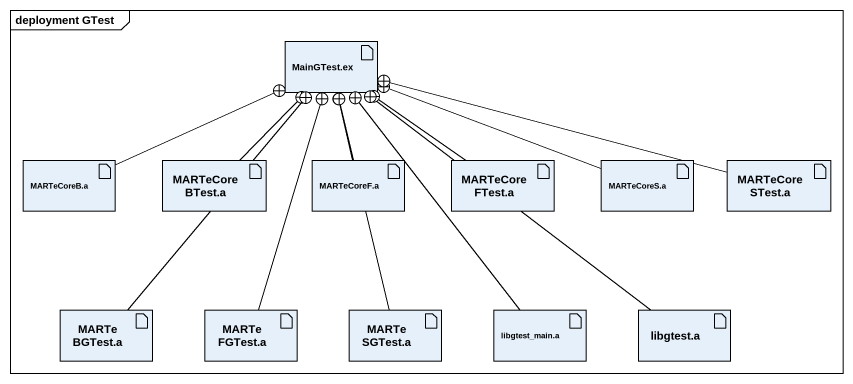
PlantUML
@startuml
mainframe deployment GTest
artifact "MainGTest.ex" as MainGTest_ex
artifact "MARTeCoreB.a" as MARTeCoreB_a
artifact "MARTeCoreBTest.a" as MARTeCoreBTest_a
artifact "MARTeCoreF.a" as MARTeCoreF_a
artifact "MARTeCoreFTest.a" as MARTeCoreFTest_a
artifact "MARTeCoreS.a" as MARTeCoreS_a
artifact "MARTeCoreSTest.a" as MARTeCoreSTest_a
artifact "MARTeBGTest.a" as MARTeBGTest_a
artifact "MARTeFGTest.a" as MARTeFGTest_a
artifact "MARTeSGTest.a" as MARTeSGTest_a
artifact "libgtest_main.a" as libgtest_main_a
artifact "libgtest.a" as libgtest_a
MARTeCoreB_a -right-+ MainGTest_ex
MARTeCoreBTest_a -up-+ MainGTest_ex
MARTeCoreF_a -up-+ MainGTest_ex
MARTeCoreFTest_a -up-+ MainGTest_ex
MARTeCoreS_a -left-+ MainGTest_ex
MARTeCoreSTest_a -left-+ MainGTest_ex
MARTeBGTest_a -up-+ MainGTest_ex
MARTeFGTest_a -up-+ MainGTest_ex
MARTeSGTest_a -up-+ MainGTest_ex
libgtest_main_a -up-+ MainGTest_ex
libgtest_a -up-+ MainGTest_ex
@enduml
